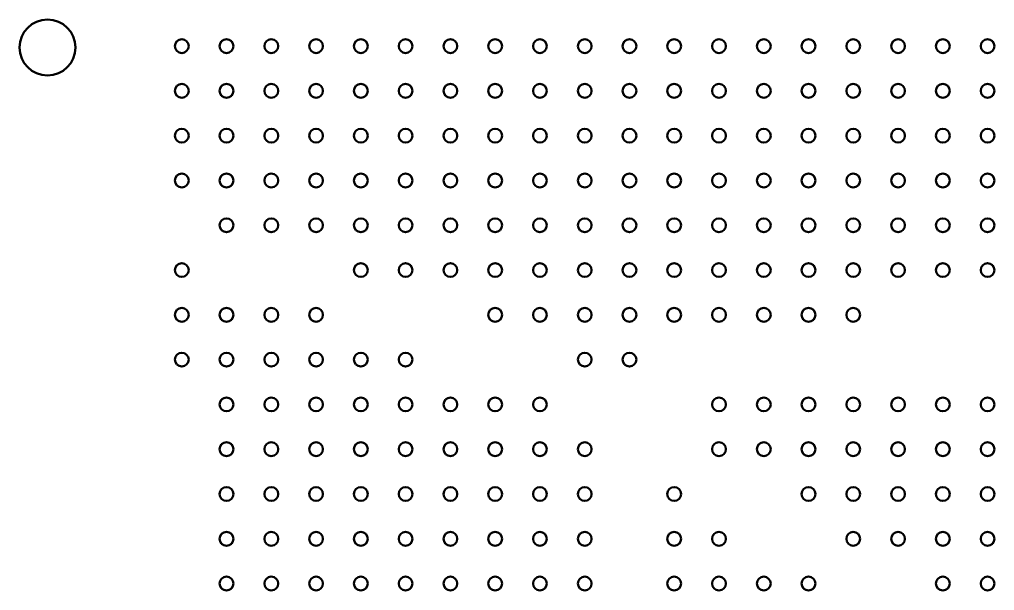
# Model space of a CAD drawing. Header units: inches. Extents: x 17 to 31, y 2 to 10.
# Drawn here: x 23.902 to 27.331, y 4.093 to 6.1 of the extents above; entities that cross this region are included whole.
import ezdxf

# ---------------------------------------------------------------- set-up
doc = ezdxf.new("R2010")
doc.units = ezdxf.units.IN
doc.header["$MEASUREMENT"] = 0
doc.layers.add('Visible', color=7, linetype='Continuous', lineweight=0)

# ---------------------------------------------------------------- blocks, each defined once
blk = doc.blocks.new('Block_1495')
at = {"layer": 'Visible', "color": 7, "lineweight": 50}
blk.add_circle((24.4724, 4.9046), 0.0243, dxfattribs=at)
blk = doc.blocks.new('Block_1496')
at = {"layer": 'Visible', "color": 7, "lineweight": 50}
blk.add_circle((24.4724, 5.0621), 0.0243, dxfattribs=at)
blk = doc.blocks.new('Block_1497')
at = {"layer": 'Visible', "color": 7, "lineweight": 50}
blk.add_circle((24.4724, 5.2195), 0.0243, dxfattribs=at)
blk = doc.blocks.new('Block_1498')
at = {"layer": 'Visible', "color": 7, "lineweight": 50}
blk.add_circle((24.4724, 5.5345), 0.0243, dxfattribs=at)
blk = doc.blocks.new('Block_1499')
at = {"layer": 'Visible', "color": 7, "lineweight": 50}
blk.add_circle((24.4724, 5.692), 0.0243, dxfattribs=at)
blk = doc.blocks.new('Block_1500')
at = {"layer": 'Visible', "color": 7, "lineweight": 50}
blk.add_circle((24.4724, 5.8495), 0.0243, dxfattribs=at)
blk = doc.blocks.new('Block_1501')
at = {"layer": 'Visible', "color": 7, "lineweight": 50}
blk.add_circle((24.4724, 6.0069), 0.0243, dxfattribs=at)
blk = doc.blocks.new('Block_1518')
at = {"layer": 'Visible', "color": 7, "lineweight": 50}
blk.add_circle((24.6299, 4.1172), 0.0243, dxfattribs=at)
blk = doc.blocks.new('Block_1519')
at = {"layer": 'Visible', "color": 7, "lineweight": 50}
blk.add_circle((24.6299, 4.2747), 0.0243, dxfattribs=at)
blk = doc.blocks.new('Block_1520')
at = {"layer": 'Visible', "color": 7, "lineweight": 50}
blk.add_circle((24.6299, 4.4321), 0.0243, dxfattribs=at)
blk = doc.blocks.new('Block_1521')
at = {"layer": 'Visible', "color": 7, "lineweight": 50}
blk.add_circle((24.6299, 4.5896), 0.0243, dxfattribs=at)
blk = doc.blocks.new('Block_1522')
at = {"layer": 'Visible', "color": 7, "lineweight": 50}
blk.add_circle((24.6299, 4.7471), 0.0243, dxfattribs=at)
blk = doc.blocks.new('Block_1523')
at = {"layer": 'Visible', "color": 7, "lineweight": 50}
blk.add_circle((24.6299, 4.9046), 0.0243, dxfattribs=at)
blk = doc.blocks.new('Block_1524')
at = {"layer": 'Visible', "color": 7, "lineweight": 50}
blk.add_circle((24.6299, 5.0621), 0.0243, dxfattribs=at)
blk = doc.blocks.new('Block_1525')
at = {"layer": 'Visible', "color": 7, "lineweight": 50}
blk.add_circle((24.6299, 5.377), 0.0243, dxfattribs=at)
blk = doc.blocks.new('Block_1526')
at = {"layer": 'Visible', "color": 7, "lineweight": 50}
blk.add_circle((24.6299, 5.5345), 0.0243, dxfattribs=at)
blk = doc.blocks.new('Block_1527')
at = {"layer": 'Visible', "color": 7, "lineweight": 50}
blk.add_circle((24.6299, 5.692), 0.0243, dxfattribs=at)
blk = doc.blocks.new('Block_1528')
at = {"layer": 'Visible', "color": 7, "lineweight": 50}
blk.add_circle((24.6299, 5.8495), 0.0243, dxfattribs=at)
blk = doc.blocks.new('Block_1529')
at = {"layer": 'Visible', "color": 7, "lineweight": 50}
blk.add_circle((24.6299, 6.0069), 0.0243, dxfattribs=at)
blk = doc.blocks.new('Block_1559')
at = {"layer": 'Visible', "color": 7, "lineweight": 50}
blk.add_circle((24.7874, 4.1172), 0.0243, dxfattribs=at)
blk = doc.blocks.new('Block_1560')
at = {"layer": 'Visible', "color": 7, "lineweight": 50}
blk.add_circle((24.7874, 4.2747), 0.0243, dxfattribs=at)
blk = doc.blocks.new('Block_1561')
at = {"layer": 'Visible', "color": 7, "lineweight": 50}
blk.add_circle((24.7874, 4.4321), 0.0243, dxfattribs=at)
blk = doc.blocks.new('Block_1562')
at = {"layer": 'Visible', "color": 7, "lineweight": 50}
blk.add_circle((24.7874, 4.5896), 0.0243, dxfattribs=at)
blk = doc.blocks.new('Block_1563')
at = {"layer": 'Visible', "color": 7, "lineweight": 50}
blk.add_circle((24.7874, 4.7471), 0.0243, dxfattribs=at)
blk = doc.blocks.new('Block_1564')
at = {"layer": 'Visible', "color": 7, "lineweight": 50}
blk.add_circle((24.7874, 4.9046), 0.0243, dxfattribs=at)
blk = doc.blocks.new('Block_1565')
at = {"layer": 'Visible', "color": 7, "lineweight": 50}
blk.add_circle((24.7874, 5.0621), 0.0243, dxfattribs=at)
blk = doc.blocks.new('Block_1566')
at = {"layer": 'Visible', "color": 7, "lineweight": 50}
blk.add_circle((24.7874, 5.377), 0.0243, dxfattribs=at)
blk = doc.blocks.new('Block_1567')
at = {"layer": 'Visible', "color": 7, "lineweight": 50}
blk.add_circle((24.7874, 5.5345), 0.0243, dxfattribs=at)
blk = doc.blocks.new('Block_1568')
at = {"layer": 'Visible', "color": 7, "lineweight": 50}
blk.add_circle((24.7874, 5.692), 0.0243, dxfattribs=at)
blk = doc.blocks.new('Block_1569')
at = {"layer": 'Visible', "color": 7, "lineweight": 50}
blk.add_circle((24.7874, 5.8495), 0.0243, dxfattribs=at)
blk = doc.blocks.new('Block_1570')
at = {"layer": 'Visible', "color": 7, "lineweight": 50}
blk.add_circle((24.7874, 6.0069), 0.0243, dxfattribs=at)
blk = doc.blocks.new('Block_1605')
at = {"layer": 'Visible', "color": 7, "lineweight": 50}
blk.add_circle((24.9449, 4.1172), 0.0243, dxfattribs=at)
blk = doc.blocks.new('Block_1606')
at = {"layer": 'Visible', "color": 7, "lineweight": 50}
blk.add_circle((24.9449, 4.2747), 0.0243, dxfattribs=at)
blk = doc.blocks.new('Block_1607')
at = {"layer": 'Visible', "color": 7, "lineweight": 50}
blk.add_circle((24.9449, 4.4321), 0.0243, dxfattribs=at)
blk = doc.blocks.new('Block_1608')
at = {"layer": 'Visible', "color": 7, "lineweight": 50}
blk.add_circle((24.9449, 4.5896), 0.0243, dxfattribs=at)
blk = doc.blocks.new('Block_1609')
at = {"layer": 'Visible', "color": 7, "lineweight": 50}
blk.add_circle((24.9449, 4.7471), 0.0243, dxfattribs=at)
blk = doc.blocks.new('Block_1610')
at = {"layer": 'Visible', "color": 7, "lineweight": 50}
blk.add_circle((24.9449, 4.9046), 0.0243, dxfattribs=at)
blk = doc.blocks.new('Block_1611')
at = {"layer": 'Visible', "color": 7, "lineweight": 50}
blk.add_circle((24.9449, 5.0621), 0.0243, dxfattribs=at)
blk = doc.blocks.new('Block_1612')
at = {"layer": 'Visible', "color": 7, "lineweight": 50}
blk.add_circle((24.9449, 5.377), 0.0243, dxfattribs=at)
blk = doc.blocks.new('Block_1613')
at = {"layer": 'Visible', "color": 7, "lineweight": 50}
blk.add_circle((24.9449, 5.5345), 0.0243, dxfattribs=at)
blk = doc.blocks.new('Block_1614')
at = {"layer": 'Visible', "color": 7, "lineweight": 50}
blk.add_circle((24.9449, 5.692), 0.0243, dxfattribs=at)
blk = doc.blocks.new('Block_1615')
at = {"layer": 'Visible', "color": 7, "lineweight": 50}
blk.add_circle((24.9449, 5.8495), 0.0243, dxfattribs=at)
blk = doc.blocks.new('Block_1616')
at = {"layer": 'Visible', "color": 7, "lineweight": 50}
blk.add_circle((24.9449, 6.0069), 0.0243, dxfattribs=at)
blk = doc.blocks.new('Block_1653')
at = {"layer": 'Visible', "color": 7, "lineweight": 50}
blk.add_circle((25.1024, 4.1172), 0.0243, dxfattribs=at)
blk = doc.blocks.new('Block_1654')
at = {"layer": 'Visible', "color": 7, "lineweight": 50}
blk.add_circle((25.1024, 4.2747), 0.0243, dxfattribs=at)
blk = doc.blocks.new('Block_1655')
at = {"layer": 'Visible', "color": 7, "lineweight": 50}
blk.add_circle((25.1024, 4.4321), 0.0243, dxfattribs=at)
blk = doc.blocks.new('Block_1656')
at = {"layer": 'Visible', "color": 7, "lineweight": 50}
blk.add_circle((25.1024, 4.5896), 0.0243, dxfattribs=at)
blk = doc.blocks.new('Block_1657')
at = {"layer": 'Visible', "color": 7, "lineweight": 50}
blk.add_circle((25.1024, 4.7471), 0.0243, dxfattribs=at)
blk = doc.blocks.new('Block_1658')
at = {"layer": 'Visible', "color": 7, "lineweight": 50}
blk.add_circle((25.1024, 4.9046), 0.0243, dxfattribs=at)
blk = doc.blocks.new('Block_1659')
at = {"layer": 'Visible', "color": 7, "lineweight": 50}
blk.add_circle((25.1024, 5.2195), 0.0243, dxfattribs=at)
blk = doc.blocks.new('Block_1660')
at = {"layer": 'Visible', "color": 7, "lineweight": 50}
blk.add_circle((25.1024, 5.377), 0.0243, dxfattribs=at)
blk = doc.blocks.new('Block_1661')
at = {"layer": 'Visible', "color": 7, "lineweight": 50}
blk.add_circle((25.1024, 5.5345), 0.0243, dxfattribs=at)
blk = doc.blocks.new('Block_1662')
at = {"layer": 'Visible', "color": 7, "lineweight": 50}
blk.add_circle((25.1024, 5.692), 0.0243, dxfattribs=at)
blk = doc.blocks.new('Block_1663')
at = {"layer": 'Visible', "color": 7, "lineweight": 50}
blk.add_circle((25.1024, 5.8495), 0.0243, dxfattribs=at)
blk = doc.blocks.new('Block_1664')
at = {"layer": 'Visible', "color": 7, "lineweight": 50}
blk.add_circle((25.1024, 6.0069), 0.0243, dxfattribs=at)
blk = doc.blocks.new('Block_1701')
at = {"layer": 'Visible', "color": 7, "lineweight": 50}
blk.add_circle((25.2598, 4.1172), 0.0243, dxfattribs=at)
blk = doc.blocks.new('Block_1702')
at = {"layer": 'Visible', "color": 7, "lineweight": 50}
blk.add_circle((25.2598, 4.2747), 0.0243, dxfattribs=at)
blk = doc.blocks.new('Block_1703')
at = {"layer": 'Visible', "color": 7, "lineweight": 50}
blk.add_circle((25.2598, 4.4321), 0.0243, dxfattribs=at)
blk = doc.blocks.new('Block_1704')
at = {"layer": 'Visible', "color": 7, "lineweight": 50}
blk.add_circle((25.2598, 4.5896), 0.0243, dxfattribs=at)
blk = doc.blocks.new('Block_1705')
at = {"layer": 'Visible', "color": 7, "lineweight": 50}
blk.add_circle((25.2598, 4.7471), 0.0243, dxfattribs=at)
blk = doc.blocks.new('Block_1706')
at = {"layer": 'Visible', "color": 7, "lineweight": 50}
blk.add_circle((25.2598, 4.9046), 0.0243, dxfattribs=at)
blk = doc.blocks.new('Block_1707')
at = {"layer": 'Visible', "color": 7, "lineweight": 50}
blk.add_circle((25.2598, 5.2195), 0.0243, dxfattribs=at)
blk = doc.blocks.new('Block_1708')
at = {"layer": 'Visible', "color": 7, "lineweight": 50}
blk.add_circle((25.2598, 5.377), 0.0243, dxfattribs=at)
blk = doc.blocks.new('Block_1709')
at = {"layer": 'Visible', "color": 7, "lineweight": 50}
blk.add_circle((25.2598, 5.5345), 0.0243, dxfattribs=at)
blk = doc.blocks.new('Block_1710')
at = {"layer": 'Visible', "color": 7, "lineweight": 50}
blk.add_circle((25.2598, 5.692), 0.0243, dxfattribs=at)
blk = doc.blocks.new('Block_1711')
at = {"layer": 'Visible', "color": 7, "lineweight": 50}
blk.add_circle((25.2598, 5.8495), 0.0243, dxfattribs=at)
blk = doc.blocks.new('Block_1712')
at = {"layer": 'Visible', "color": 7, "lineweight": 50}
blk.add_circle((25.2598, 6.0069), 0.0243, dxfattribs=at)
blk = doc.blocks.new('Block_1749')
at = {"layer": 'Visible', "color": 7, "lineweight": 50}
blk.add_circle((25.4173, 4.1172), 0.0243, dxfattribs=at)
blk = doc.blocks.new('Block_1750')
at = {"layer": 'Visible', "color": 7, "lineweight": 50}
blk.add_circle((25.4173, 4.2747), 0.0243, dxfattribs=at)
blk = doc.blocks.new('Block_1751')
at = {"layer": 'Visible', "color": 7, "lineweight": 50}
blk.add_circle((25.4173, 4.4321), 0.0243, dxfattribs=at)
blk = doc.blocks.new('Block_1752')
at = {"layer": 'Visible', "color": 7, "lineweight": 50}
blk.add_circle((25.4173, 4.5896), 0.0243, dxfattribs=at)
blk = doc.blocks.new('Block_1753')
at = {"layer": 'Visible', "color": 7, "lineweight": 50}
blk.add_circle((25.4173, 4.7471), 0.0243, dxfattribs=at)
blk = doc.blocks.new('Block_1754')
at = {"layer": 'Visible', "color": 7, "lineweight": 50}
blk.add_circle((25.4173, 5.2195), 0.0243, dxfattribs=at)
blk = doc.blocks.new('Block_1755')
at = {"layer": 'Visible', "color": 7, "lineweight": 50}
blk.add_circle((25.4173, 5.377), 0.0243, dxfattribs=at)
blk = doc.blocks.new('Block_1756')
at = {"layer": 'Visible', "color": 7, "lineweight": 50}
blk.add_circle((25.4173, 5.5345), 0.0243, dxfattribs=at)
blk = doc.blocks.new('Block_1757')
at = {"layer": 'Visible', "color": 7, "lineweight": 50}
blk.add_circle((25.4173, 5.692), 0.0243, dxfattribs=at)
blk = doc.blocks.new('Block_1758')
at = {"layer": 'Visible', "color": 7, "lineweight": 50}
blk.add_circle((25.4173, 5.8495), 0.0243, dxfattribs=at)
blk = doc.blocks.new('Block_1759')
at = {"layer": 'Visible', "color": 7, "lineweight": 50}
blk.add_circle((25.4173, 6.0069), 0.0243, dxfattribs=at)
blk = doc.blocks.new('Block_1796')
at = {"layer": 'Visible', "color": 7, "lineweight": 50}
blk.add_circle((25.5748, 4.1172), 0.0243, dxfattribs=at)
blk = doc.blocks.new('Block_1797')
at = {"layer": 'Visible', "color": 7, "lineweight": 50}
blk.add_circle((25.5748, 4.2747), 0.0243, dxfattribs=at)
blk = doc.blocks.new('Block_1798')
at = {"layer": 'Visible', "color": 7, "lineweight": 50}
blk.add_circle((25.5748, 4.4321), 0.0243, dxfattribs=at)
blk = doc.blocks.new('Block_1799')
at = {"layer": 'Visible', "color": 7, "lineweight": 50}
blk.add_circle((25.5748, 4.5896), 0.0243, dxfattribs=at)
blk = doc.blocks.new('Block_1800')
at = {"layer": 'Visible', "color": 7, "lineweight": 50}
blk.add_circle((25.5748, 4.7471), 0.0243, dxfattribs=at)
blk = doc.blocks.new('Block_1801')
at = {"layer": 'Visible', "color": 7, "lineweight": 50}
blk.add_circle((25.5748, 5.0621), 0.0243, dxfattribs=at)
blk = doc.blocks.new('Block_1802')
at = {"layer": 'Visible', "color": 7, "lineweight": 50}
blk.add_circle((25.5748, 5.2195), 0.0243, dxfattribs=at)
blk = doc.blocks.new('Block_1803')
at = {"layer": 'Visible', "color": 7, "lineweight": 50}
blk.add_circle((25.5748, 5.377), 0.0243, dxfattribs=at)
blk = doc.blocks.new('Block_1804')
at = {"layer": 'Visible', "color": 7, "lineweight": 50}
blk.add_circle((25.5748, 5.5345), 0.0243, dxfattribs=at)
blk = doc.blocks.new('Block_1805')
at = {"layer": 'Visible', "color": 7, "lineweight": 50}
blk.add_circle((25.5748, 5.692), 0.0243, dxfattribs=at)
blk = doc.blocks.new('Block_1806')
at = {"layer": 'Visible', "color": 7, "lineweight": 50}
blk.add_circle((25.5748, 5.8495), 0.0243, dxfattribs=at)
blk = doc.blocks.new('Block_1807')
at = {"layer": 'Visible', "color": 7, "lineweight": 50}
blk.add_circle((25.5748, 6.0069), 0.0243, dxfattribs=at)
blk = doc.blocks.new('Block_1844')
at = {"layer": 'Visible', "color": 7, "lineweight": 50}
blk.add_circle((25.7323, 4.1172), 0.0243, dxfattribs=at)
blk = doc.blocks.new('Block_1845')
at = {"layer": 'Visible', "color": 7, "lineweight": 50}
blk.add_circle((25.7323, 4.2747), 0.0243, dxfattribs=at)
blk = doc.blocks.new('Block_1846')
at = {"layer": 'Visible', "color": 7, "lineweight": 50}
blk.add_circle((25.7323, 4.4321), 0.0243, dxfattribs=at)
blk = doc.blocks.new('Block_1847')
at = {"layer": 'Visible', "color": 7, "lineweight": 50}
blk.add_circle((25.7323, 4.5896), 0.0243, dxfattribs=at)
blk = doc.blocks.new('Block_1848')
at = {"layer": 'Visible', "color": 7, "lineweight": 50}
blk.add_circle((25.7323, 4.7471), 0.0243, dxfattribs=at)
blk = doc.blocks.new('Block_1849')
at = {"layer": 'Visible', "color": 7, "lineweight": 50}
blk.add_circle((25.7323, 5.0621), 0.0243, dxfattribs=at)
blk = doc.blocks.new('Block_1850')
at = {"layer": 'Visible', "color": 7, "lineweight": 50}
blk.add_circle((25.7323, 5.2195), 0.0243, dxfattribs=at)
blk = doc.blocks.new('Block_1851')
at = {"layer": 'Visible', "color": 7, "lineweight": 50}
blk.add_circle((25.7323, 5.377), 0.0243, dxfattribs=at)
blk = doc.blocks.new('Block_1852')
at = {"layer": 'Visible', "color": 7, "lineweight": 50}
blk.add_circle((25.7323, 5.5345), 0.0243, dxfattribs=at)
blk = doc.blocks.new('Block_1853')
at = {"layer": 'Visible', "color": 7, "lineweight": 50}
blk.add_circle((25.7323, 5.692), 0.0243, dxfattribs=at)
blk = doc.blocks.new('Block_1854')
at = {"layer": 'Visible', "color": 7, "lineweight": 50}
blk.add_circle((25.7323, 5.8495), 0.0243, dxfattribs=at)
blk = doc.blocks.new('Block_1855')
at = {"layer": 'Visible', "color": 7, "lineweight": 50}
blk.add_circle((25.7323, 6.0069), 0.0243, dxfattribs=at)
blk = doc.blocks.new('Block_1892')
at = {"layer": 'Visible', "color": 7, "lineweight": 50}
blk.add_circle((25.8898, 4.1172), 0.0243, dxfattribs=at)
blk = doc.blocks.new('Block_1893')
at = {"layer": 'Visible', "color": 7, "lineweight": 50}
blk.add_circle((25.8898, 4.2747), 0.0243, dxfattribs=at)
blk = doc.blocks.new('Block_1894')
at = {"layer": 'Visible', "color": 7, "lineweight": 50}
blk.add_circle((25.8898, 4.4321), 0.0243, dxfattribs=at)
blk = doc.blocks.new('Block_1895')
at = {"layer": 'Visible', "color": 7, "lineweight": 50}
blk.add_circle((25.8898, 4.5896), 0.0243, dxfattribs=at)
blk = doc.blocks.new('Block_1896')
at = {"layer": 'Visible', "color": 7, "lineweight": 50}
blk.add_circle((25.8898, 4.9046), 0.0243, dxfattribs=at)
blk = doc.blocks.new('Block_1897')
at = {"layer": 'Visible', "color": 7, "lineweight": 50}
blk.add_circle((25.8898, 5.0621), 0.0243, dxfattribs=at)
blk = doc.blocks.new('Block_1898')
at = {"layer": 'Visible', "color": 7, "lineweight": 50}
blk.add_circle((25.8898, 5.2195), 0.0243, dxfattribs=at)
blk = doc.blocks.new('Block_1899')
at = {"layer": 'Visible', "color": 7, "lineweight": 50}
blk.add_circle((25.8898, 5.377), 0.0243, dxfattribs=at)
blk = doc.blocks.new('Block_1900')
at = {"layer": 'Visible', "color": 7, "lineweight": 50}
blk.add_circle((25.8898, 5.5345), 0.0243, dxfattribs=at)
blk = doc.blocks.new('Block_1901')
at = {"layer": 'Visible', "color": 7, "lineweight": 50}
blk.add_circle((25.8898, 5.692), 0.0243, dxfattribs=at)
blk = doc.blocks.new('Block_1902')
at = {"layer": 'Visible', "color": 7, "lineweight": 50}
blk.add_circle((25.8898, 5.8495), 0.0243, dxfattribs=at)
blk = doc.blocks.new('Block_1903')
at = {"layer": 'Visible', "color": 7, "lineweight": 50}
blk.add_circle((25.8898, 6.0069), 0.0243, dxfattribs=at)
blk = doc.blocks.new('Block_1927')
at = {"layer": 'Visible', "color": 7, "lineweight": 50}
blk.add_circle((26.0472, 4.9046), 0.0243, dxfattribs=at)
blk = doc.blocks.new('Block_1928')
at = {"layer": 'Visible', "color": 7, "lineweight": 50}
blk.add_circle((26.0472, 5.0621), 0.0243, dxfattribs=at)
blk = doc.blocks.new('Block_1929')
at = {"layer": 'Visible', "color": 7, "lineweight": 50}
blk.add_circle((26.0472, 5.2195), 0.0243, dxfattribs=at)
blk = doc.blocks.new('Block_1930')
at = {"layer": 'Visible', "color": 7, "lineweight": 50}
blk.add_circle((26.0472, 5.377), 0.0243, dxfattribs=at)
blk = doc.blocks.new('Block_1931')
at = {"layer": 'Visible', "color": 7, "lineweight": 50}
blk.add_circle((26.0472, 5.5345), 0.0243, dxfattribs=at)
blk = doc.blocks.new('Block_1932')
at = {"layer": 'Visible', "color": 7, "lineweight": 50}
blk.add_circle((26.0472, 5.692), 0.0243, dxfattribs=at)
blk = doc.blocks.new('Block_1933')
at = {"layer": 'Visible', "color": 7, "lineweight": 50}
blk.add_circle((26.0472, 5.8495), 0.0243, dxfattribs=at)
blk = doc.blocks.new('Block_1934')
at = {"layer": 'Visible', "color": 7, "lineweight": 50}
blk.add_circle((26.0472, 6.0069), 0.0243, dxfattribs=at)
blk = doc.blocks.new('Block_1970')
at = {"layer": 'Visible', "color": 7, "lineweight": 50}
blk.add_circle((26.2047, 4.1172), 0.0243, dxfattribs=at)
blk = doc.blocks.new('Block_1971')
at = {"layer": 'Visible', "color": 7, "lineweight": 50}
blk.add_circle((26.2047, 4.2747), 0.0243, dxfattribs=at)
blk = doc.blocks.new('Block_1972')
at = {"layer": 'Visible', "color": 7, "lineweight": 50}
blk.add_circle((26.2047, 4.4321), 0.0243, dxfattribs=at)
blk = doc.blocks.new('Block_1973')
at = {"layer": 'Visible', "color": 7, "lineweight": 50}
blk.add_circle((26.2047, 5.0621), 0.0243, dxfattribs=at)
blk = doc.blocks.new('Block_1974')
at = {"layer": 'Visible', "color": 7, "lineweight": 50}
blk.add_circle((26.2047, 5.2195), 0.0243, dxfattribs=at)
blk = doc.blocks.new('Block_1975')
at = {"layer": 'Visible', "color": 7, "lineweight": 50}
blk.add_circle((26.2047, 5.377), 0.0243, dxfattribs=at)
blk = doc.blocks.new('Block_1976')
at = {"layer": 'Visible', "color": 7, "lineweight": 50}
blk.add_circle((26.2047, 5.5345), 0.0243, dxfattribs=at)
blk = doc.blocks.new('Block_1977')
at = {"layer": 'Visible', "color": 7, "lineweight": 50}
blk.add_circle((26.2047, 5.692), 0.0243, dxfattribs=at)
blk = doc.blocks.new('Block_1978')
at = {"layer": 'Visible', "color": 7, "lineweight": 50}
blk.add_circle((26.2047, 5.8495), 0.0243, dxfattribs=at)
blk = doc.blocks.new('Block_1979')
at = {"layer": 'Visible', "color": 7, "lineweight": 50}
blk.add_circle((26.2047, 6.0069), 0.0243, dxfattribs=at)
blk = doc.blocks.new('Block_2015')
at = {"layer": 'Visible', "color": 7, "lineweight": 50}
blk.add_circle((26.3622, 4.1172), 0.0243, dxfattribs=at)
blk = doc.blocks.new('Block_2016')
at = {"layer": 'Visible', "color": 7, "lineweight": 50}
blk.add_circle((26.3622, 4.2747), 0.0243, dxfattribs=at)
blk = doc.blocks.new('Block_2017')
at = {"layer": 'Visible', "color": 7, "lineweight": 50}
blk.add_circle((26.3622, 4.5896), 0.0243, dxfattribs=at)
blk = doc.blocks.new('Block_2018')
at = {"layer": 'Visible', "color": 7, "lineweight": 50}
blk.add_circle((26.3622, 4.7471), 0.0243, dxfattribs=at)
blk = doc.blocks.new('Block_2019')
at = {"layer": 'Visible', "color": 7, "lineweight": 50}
blk.add_circle((26.3622, 5.0621), 0.0243, dxfattribs=at)
blk = doc.blocks.new('Block_2020')
at = {"layer": 'Visible', "color": 7, "lineweight": 50}
blk.add_circle((26.3622, 5.2195), 0.0243, dxfattribs=at)
blk = doc.blocks.new('Block_2021')
at = {"layer": 'Visible', "color": 7, "lineweight": 50}
blk.add_circle((26.3622, 5.377), 0.0243, dxfattribs=at)
blk = doc.blocks.new('Block_2022')
at = {"layer": 'Visible', "color": 7, "lineweight": 50}
blk.add_circle((26.3622, 5.5345), 0.0243, dxfattribs=at)
blk = doc.blocks.new('Block_2023')
at = {"layer": 'Visible', "color": 7, "lineweight": 50}
blk.add_circle((26.3622, 5.692), 0.0243, dxfattribs=at)
blk = doc.blocks.new('Block_2024')
at = {"layer": 'Visible', "color": 7, "lineweight": 50}
blk.add_circle((26.3622, 5.8495), 0.0243, dxfattribs=at)
blk = doc.blocks.new('Block_2025')
at = {"layer": 'Visible', "color": 7, "lineweight": 50}
blk.add_circle((26.3622, 6.0069), 0.0243, dxfattribs=at)
blk = doc.blocks.new('Block_2061')
at = {"layer": 'Visible', "color": 7, "lineweight": 50}
blk.add_circle((26.5197, 4.1172), 0.0243, dxfattribs=at)
blk = doc.blocks.new('Block_2062')
at = {"layer": 'Visible', "color": 7, "lineweight": 50}
blk.add_circle((26.5197, 4.5896), 0.0243, dxfattribs=at)
blk = doc.blocks.new('Block_2063')
at = {"layer": 'Visible', "color": 7, "lineweight": 50}
blk.add_circle((26.5197, 4.7471), 0.0243, dxfattribs=at)
blk = doc.blocks.new('Block_2064')
at = {"layer": 'Visible', "color": 7, "lineweight": 50}
blk.add_circle((26.5197, 5.0621), 0.0243, dxfattribs=at)
blk = doc.blocks.new('Block_2065')
at = {"layer": 'Visible', "color": 7, "lineweight": 50}
blk.add_circle((26.5197, 5.2195), 0.0243, dxfattribs=at)
blk = doc.blocks.new('Block_2066')
at = {"layer": 'Visible', "color": 7, "lineweight": 50}
blk.add_circle((26.5197, 5.377), 0.0243, dxfattribs=at)
blk = doc.blocks.new('Block_2067')
at = {"layer": 'Visible', "color": 7, "lineweight": 50}
blk.add_circle((26.5197, 5.5345), 0.0243, dxfattribs=at)
blk = doc.blocks.new('Block_2068')
at = {"layer": 'Visible', "color": 7, "lineweight": 50}
blk.add_circle((26.5197, 5.692), 0.0243, dxfattribs=at)
blk = doc.blocks.new('Block_2069')
at = {"layer": 'Visible', "color": 7, "lineweight": 50}
blk.add_circle((26.5197, 5.8495), 0.0243, dxfattribs=at)
blk = doc.blocks.new('Block_2070')
at = {"layer": 'Visible', "color": 7, "lineweight": 50}
blk.add_circle((26.5197, 6.0069), 0.0243, dxfattribs=at)
blk = doc.blocks.new('Block_2105')
at = {"layer": 'Visible', "color": 7, "lineweight": 50}
blk.add_circle((26.6772, 4.1172), 0.0243, dxfattribs=at)
blk = doc.blocks.new('Block_2106')
at = {"layer": 'Visible', "color": 7, "lineweight": 50}
blk.add_circle((26.6772, 4.4321), 0.0243, dxfattribs=at)
blk = doc.blocks.new('Block_2107')
at = {"layer": 'Visible', "color": 7, "lineweight": 50}
blk.add_circle((26.6772, 4.5896), 0.0243, dxfattribs=at)
blk = doc.blocks.new('Block_2108')
at = {"layer": 'Visible', "color": 7, "lineweight": 50}
blk.add_circle((26.6772, 4.7471), 0.0243, dxfattribs=at)
blk = doc.blocks.new('Block_2109')
at = {"layer": 'Visible', "color": 7, "lineweight": 50}
blk.add_circle((26.6772, 5.0621), 0.0243, dxfattribs=at)
blk = doc.blocks.new('Block_2110')
at = {"layer": 'Visible', "color": 7, "lineweight": 50}
blk.add_circle((26.6772, 5.2195), 0.0243, dxfattribs=at)
blk = doc.blocks.new('Block_2111')
at = {"layer": 'Visible', "color": 7, "lineweight": 50}
blk.add_circle((26.6772, 5.377), 0.0243, dxfattribs=at)
blk = doc.blocks.new('Block_2112')
at = {"layer": 'Visible', "color": 7, "lineweight": 50}
blk.add_circle((26.6772, 5.5345), 0.0243, dxfattribs=at)
blk = doc.blocks.new('Block_2113')
at = {"layer": 'Visible', "color": 7, "lineweight": 50}
blk.add_circle((26.6772, 5.692), 0.0243, dxfattribs=at)
blk = doc.blocks.new('Block_2114')
at = {"layer": 'Visible', "color": 7, "lineweight": 50}
blk.add_circle((26.6772, 5.8495), 0.0243, dxfattribs=at)
blk = doc.blocks.new('Block_2115')
at = {"layer": 'Visible', "color": 7, "lineweight": 50}
blk.add_circle((26.6772, 6.0069), 0.0243, dxfattribs=at)
blk = doc.blocks.new('Block_2149')
at = {"layer": 'Visible', "color": 7, "lineweight": 50}
blk.add_circle((26.8346, 4.2747), 0.0243, dxfattribs=at)
blk = doc.blocks.new('Block_2150')
at = {"layer": 'Visible', "color": 7, "lineweight": 50}
blk.add_circle((26.8346, 4.4321), 0.0243, dxfattribs=at)
blk = doc.blocks.new('Block_2151')
at = {"layer": 'Visible', "color": 7, "lineweight": 50}
blk.add_circle((26.8346, 4.5896), 0.0243, dxfattribs=at)
blk = doc.blocks.new('Block_2152')
at = {"layer": 'Visible', "color": 7, "lineweight": 50}
blk.add_circle((26.8346, 4.7471), 0.0243, dxfattribs=at)
blk = doc.blocks.new('Block_2153')
at = {"layer": 'Visible', "color": 7, "lineweight": 50}
blk.add_circle((26.8346, 5.0621), 0.0243, dxfattribs=at)
blk = doc.blocks.new('Block_2154')
at = {"layer": 'Visible', "color": 7, "lineweight": 50}
blk.add_circle((26.8346, 5.2195), 0.0243, dxfattribs=at)
blk = doc.blocks.new('Block_2155')
at = {"layer": 'Visible', "color": 7, "lineweight": 50}
blk.add_circle((26.8346, 5.377), 0.0243, dxfattribs=at)
blk = doc.blocks.new('Block_2156')
at = {"layer": 'Visible', "color": 7, "lineweight": 50}
blk.add_circle((26.8346, 5.5345), 0.0243, dxfattribs=at)
blk = doc.blocks.new('Block_2157')
at = {"layer": 'Visible', "color": 7, "lineweight": 50}
blk.add_circle((26.8346, 5.692), 0.0243, dxfattribs=at)
blk = doc.blocks.new('Block_2158')
at = {"layer": 'Visible', "color": 7, "lineweight": 50}
blk.add_circle((26.8346, 5.8495), 0.0243, dxfattribs=at)
blk = doc.blocks.new('Block_2159')
at = {"layer": 'Visible', "color": 7, "lineweight": 50}
blk.add_circle((26.8346, 6.0069), 0.0243, dxfattribs=at)
blk = doc.blocks.new('Block_2192')
at = {"layer": 'Visible', "color": 7, "lineweight": 50}
blk.add_circle((26.9921, 4.2747), 0.0243, dxfattribs=at)
blk = doc.blocks.new('Block_2193')
at = {"layer": 'Visible', "color": 7, "lineweight": 50}
blk.add_circle((26.9921, 4.4321), 0.0243, dxfattribs=at)
blk = doc.blocks.new('Block_2194')
at = {"layer": 'Visible', "color": 7, "lineweight": 50}
blk.add_circle((26.9921, 4.5896), 0.0243, dxfattribs=at)
blk = doc.blocks.new('Block_2195')
at = {"layer": 'Visible', "color": 7, "lineweight": 50}
blk.add_circle((26.9921, 4.7471), 0.0243, dxfattribs=at)
blk = doc.blocks.new('Block_2196')
at = {"layer": 'Visible', "color": 7, "lineweight": 50}
blk.add_circle((26.9921, 5.2195), 0.0243, dxfattribs=at)
blk = doc.blocks.new('Block_2197')
at = {"layer": 'Visible', "color": 7, "lineweight": 50}
blk.add_circle((26.9921, 5.377), 0.0243, dxfattribs=at)
blk = doc.blocks.new('Block_2198')
at = {"layer": 'Visible', "color": 7, "lineweight": 50}
blk.add_circle((26.9921, 5.5345), 0.0243, dxfattribs=at)
blk = doc.blocks.new('Block_2199')
at = {"layer": 'Visible', "color": 7, "lineweight": 50}
blk.add_circle((26.9921, 5.692), 0.0243, dxfattribs=at)
blk = doc.blocks.new('Block_2200')
at = {"layer": 'Visible', "color": 7, "lineweight": 50}
blk.add_circle((26.9921, 5.8495), 0.0243, dxfattribs=at)
blk = doc.blocks.new('Block_2201')
at = {"layer": 'Visible', "color": 7, "lineweight": 50}
blk.add_circle((26.9921, 6.0069), 0.0243, dxfattribs=at)
blk = doc.blocks.new('Block_2223')
at = {"layer": 'Visible', "color": 7, "lineweight": 50}
blk.add_circle((27.1496, 4.1172), 0.0243, dxfattribs=at)
blk = doc.blocks.new('Block_2224')
at = {"layer": 'Visible', "color": 7, "lineweight": 50}
blk.add_circle((27.1496, 4.2747), 0.0243, dxfattribs=at)
blk = doc.blocks.new('Block_2225')
at = {"layer": 'Visible', "color": 7, "lineweight": 50}
blk.add_circle((27.1496, 4.4321), 0.0243, dxfattribs=at)
blk = doc.blocks.new('Block_2226')
at = {"layer": 'Visible', "color": 7, "lineweight": 50}
blk.add_circle((27.1496, 4.5896), 0.0243, dxfattribs=at)
blk = doc.blocks.new('Block_2227')
at = {"layer": 'Visible', "color": 7, "lineweight": 50}
blk.add_circle((27.1496, 4.7471), 0.0243, dxfattribs=at)
blk = doc.blocks.new('Block_2228')
at = {"layer": 'Visible', "color": 7, "lineweight": 50}
blk.add_circle((27.1496, 5.2195), 0.0243, dxfattribs=at)
blk = doc.blocks.new('Block_2229')
at = {"layer": 'Visible', "color": 7, "lineweight": 50}
blk.add_circle((27.1496, 5.377), 0.0243, dxfattribs=at)
blk = doc.blocks.new('Block_2230')
at = {"layer": 'Visible', "color": 7, "lineweight": 50}
blk.add_circle((27.1496, 5.5345), 0.0243, dxfattribs=at)
blk = doc.blocks.new('Block_2231')
at = {"layer": 'Visible', "color": 7, "lineweight": 50}
blk.add_circle((27.1496, 5.692), 0.0243, dxfattribs=at)
blk = doc.blocks.new('Block_2232')
at = {"layer": 'Visible', "color": 7, "lineweight": 50}
blk.add_circle((27.1496, 5.8495), 0.0243, dxfattribs=at)
blk = doc.blocks.new('Block_2233')
at = {"layer": 'Visible', "color": 7, "lineweight": 50}
blk.add_circle((27.1496, 6.0069), 0.0243, dxfattribs=at)
blk = doc.blocks.new('Block_2260')
at = {"layer": 'Visible', "color": 7, "lineweight": 50}
blk.add_circle((27.3071, 4.1172), 0.0243, dxfattribs=at)
blk = doc.blocks.new('Block_2261')
at = {"layer": 'Visible', "color": 7, "lineweight": 50}
blk.add_circle((27.3071, 4.2747), 0.0243, dxfattribs=at)
blk = doc.blocks.new('Block_2262')
at = {"layer": 'Visible', "color": 7, "lineweight": 50}
blk.add_circle((27.3071, 4.4321), 0.0243, dxfattribs=at)
blk = doc.blocks.new('Block_2263')
at = {"layer": 'Visible', "color": 7, "lineweight": 50}
blk.add_circle((27.3071, 4.5896), 0.0243, dxfattribs=at)
blk = doc.blocks.new('Block_2264')
at = {"layer": 'Visible', "color": 7, "lineweight": 50}
blk.add_circle((27.3071, 4.7471), 0.0243, dxfattribs=at)
blk = doc.blocks.new('Block_2265')
at = {"layer": 'Visible', "color": 7, "lineweight": 50}
blk.add_circle((27.3071, 5.2195), 0.0243, dxfattribs=at)
blk = doc.blocks.new('Block_2266')
at = {"layer": 'Visible', "color": 7, "lineweight": 50}
blk.add_circle((27.3071, 5.377), 0.0243, dxfattribs=at)
blk = doc.blocks.new('Block_2267')
at = {"layer": 'Visible', "color": 7, "lineweight": 50}
blk.add_circle((27.3071, 5.5345), 0.0243, dxfattribs=at)
blk = doc.blocks.new('Block_2268')
at = {"layer": 'Visible', "color": 7, "lineweight": 50}
blk.add_circle((27.3071, 5.692), 0.0243, dxfattribs=at)
blk = doc.blocks.new('Block_2269')
at = {"layer": 'Visible', "color": 7, "lineweight": 50}
blk.add_circle((27.3071, 5.8495), 0.0243, dxfattribs=at)
blk = doc.blocks.new('Block_2270')
at = {"layer": 'Visible', "color": 7, "lineweight": 50}
blk.add_circle((27.3071, 6.0069), 0.0243, dxfattribs=at)
blk = doc.blocks.new('Block_2982')
at = {"layer": 'Visible', "color": 7, "lineweight": 50}
blk.add_circle((24, 6.002), 0.0984, dxfattribs=at)

msp = doc.modelspace()

# ---------------------------------------------------------------- block references
at = {"layer": 'Visible'}
for name in ['Block_2982', 'Block_1501', 'Block_1529', 'Block_1570', 'Block_1616', 'Block_1664', 'Block_1712', 'Block_1759', 'Block_1807', 'Block_1855', 'Block_1903', 'Block_1934', 'Block_1979', 'Block_2025', 'Block_2070', 'Block_2115', 'Block_2159', 'Block_2201', 'Block_2233', 'Block_2270', 'Block_1500', 'Block_1528', 'Block_1569', 'Block_1615', 'Block_1663', 'Block_1711', 'Block_1758', 'Block_1806', 'Block_1854', 'Block_1902', 'Block_1933', 'Block_1978', 'Block_2024', 'Block_2069', 'Block_2114', 'Block_2158', 'Block_2200', 'Block_2232', 'Block_2269', 'Block_1499', 'Block_1527', 'Block_1568', 'Block_1614', 'Block_1662', 'Block_1710', 'Block_1757', 'Block_1805', 'Block_1853', 'Block_1901', 'Block_1932', 'Block_1977', 'Block_2023', 'Block_2068', 'Block_2113', 'Block_2157', 'Block_2199', 'Block_2231', 'Block_2268', 'Block_1498', 'Block_1526', 'Block_1567', 'Block_1613', 'Block_1661', 'Block_1709', 'Block_1756', 'Block_1804', 'Block_1852', 'Block_1900', 'Block_1931', 'Block_1976', 'Block_2022', 'Block_2067', 'Block_2112', 'Block_2156', 'Block_2198', 'Block_2230', 'Block_2267', 'Block_1525', 'Block_1566', 'Block_1612', 'Block_1660', 'Block_1708', 'Block_1755', 'Block_1803', 'Block_1851', 'Block_1899', 'Block_1930', 'Block_1975', 'Block_2021', 'Block_2066', 'Block_2111', 'Block_2155', 'Block_2197', 'Block_2229', 'Block_2266', 'Block_1497', 'Block_1659', 'Block_1707', 'Block_1754', 'Block_1802', 'Block_1850', 'Block_1898', 'Block_1929', 'Block_1974', 'Block_2020', 'Block_2065', 'Block_2110', 'Block_2154', 'Block_2196', 'Block_2228', 'Block_2265', 'Block_1496', 'Block_1524', 'Block_1565', 'Block_1611', 'Block_1801', 'Block_1849', 'Block_1897', 'Block_1928', 'Block_1973', 'Block_2019', 'Block_2064', 'Block_2109', 'Block_2153', 'Block_1495', 'Block_1523', 'Block_1564', 'Block_1610', 'Block_1658', 'Block_1706', 'Block_1896', 'Block_1927', 'Block_1522', 'Block_1563', 'Block_1609', 'Block_1657', 'Block_1705', 'Block_1753', 'Block_1800', 'Block_1848', 'Block_2018', 'Block_2063', 'Block_2108', 'Block_2152', 'Block_2195', 'Block_2227', 'Block_2264', 'Block_1521', 'Block_1562', 'Block_1608', 'Block_1656', 'Block_1704', 'Block_1752', 'Block_1799', 'Block_1847', 'Block_1895', 'Block_2017', 'Block_2062', 'Block_2107', 'Block_2151', 'Block_2194', 'Block_2226', 'Block_2263', 'Block_1520', 'Block_1561', 'Block_1607', 'Block_1655', 'Block_1703', 'Block_1751', 'Block_1798', 'Block_1846', 'Block_1894', 'Block_1972', 'Block_2106', 'Block_2150', 'Block_2193', 'Block_2225', 'Block_2262', 'Block_1519', 'Block_1560', 'Block_1606', 'Block_1654', 'Block_1702', 'Block_1750', 'Block_1797', 'Block_1845', 'Block_1893', 'Block_1971', 'Block_2016', 'Block_2149', 'Block_2192', 'Block_2224', 'Block_2261', 'Block_1518', 'Block_1559', 'Block_1605', 'Block_1653', 'Block_1701', 'Block_1749', 'Block_1796', 'Block_1844', 'Block_1892', 'Block_1970', 'Block_2015', 'Block_2061', 'Block_2105', 'Block_2223', 'Block_2260']:
    msp.add_blockref(name, (0, 0), dxfattribs=at)

doc.saveas('drawing.dxf')
